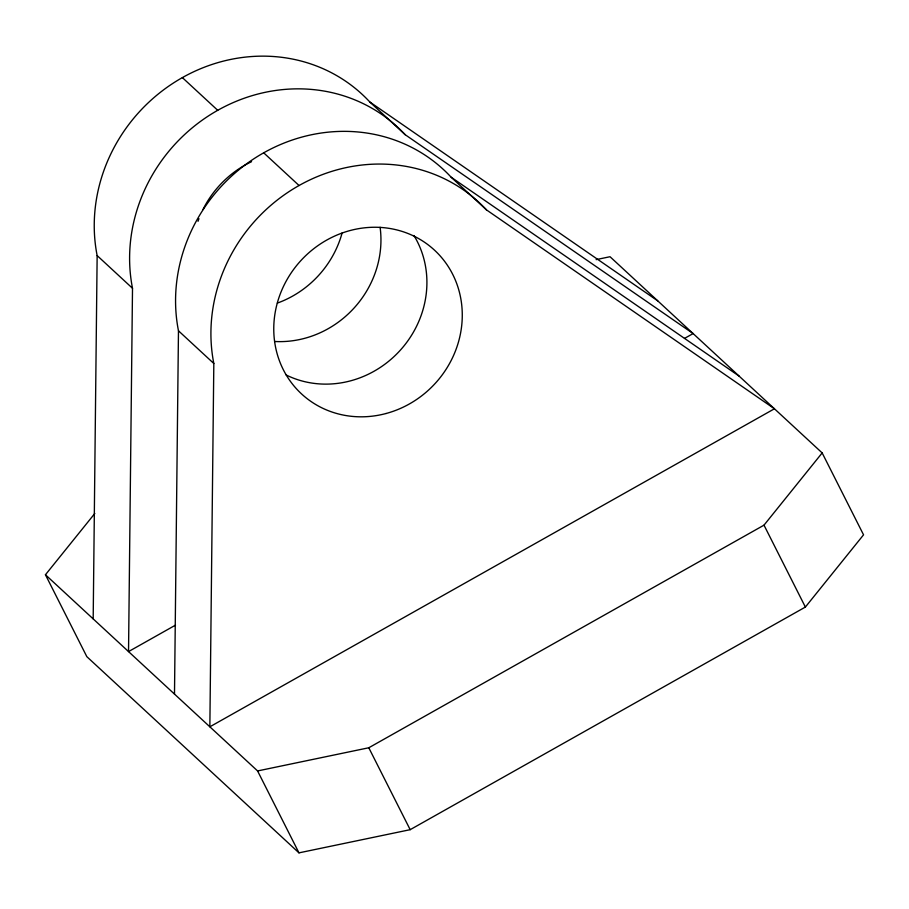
<?xml version="1.0" encoding="UTF-8"?>
<svg xmlns="http://www.w3.org/2000/svg" width="909" height="909" viewBox="0 0 909 909"><rect width="100%" height="100%" fill="white"/><g stroke="black" fill="none" stroke-linecap="round" stroke-linejoin="round"><path stroke-width="1.36" d="M93.184 618.893L97.149 255.588A163.188 151.678 -47.2 0 1 182.368 77.606A163.188 151.678 -47.2 0 1 369.827 102.001L657.764 300.868M684.477 338.432L693.124 333.569L405.175 134.691A163.188 151.678 -47.2 0 0 217.728 110.307A163.188 151.678 -47.2 0 0 132.509 288.289L128.533 651.594L175.482 625.142M174.494 694.101L178.471 330.796A163.188 151.678 -47.2 0 1 263.69 152.814A163.188 151.678 -47.2 0 1 451.148 177.21L739.085 376.076M486.497 209.899A163.188 151.678 -47.2 0 0 299.05 185.516A163.188 151.678 -47.2 0 0 213.82 363.498L209.854 726.802L774.445 408.777L486.497 209.899L451.148 177.21M596.134 259.622L610.03 256.724L822.168 452.921L863.55 534.833L805.374 607.064L410.175 829.678L298.97 852.858L86.832 656.662L45.45 574.749L94.809 513.46M45.45 574.749L257.588 770.946L368.793 747.766L764.003 525.152L822.168 452.921M369.827 102.001L405.175 134.691M182.368 77.606L217.728 110.307M263.69 152.814L299.05 185.516M97.149 255.588L132.509 288.289M178.471 330.796L213.82 363.498M764.003 525.152L805.374 607.064M368.793 747.766L410.175 829.678M257.588 770.946L298.97 852.858M342.102 232.977A97.911 91.014 -47.2 0 1 277.359 303.095M380.098 227.284A97.911 91.014 -47.2 0 1 274.757 341.489M198.003 221.319A97.911 91.014 -47.2 0 1 198.957 218.683M202.934 209.604A97.911 91.014 -47.2 0 1 251.554 161.677M413.925 235.499A97.911 91.014 -47.2 0 1 399.812 350.76A97.911 91.014 -47.2 0 1 286.153 374.974M386.064 413.504A97.911 91.014 -47.2 0 0 439.104 254.759A97.911 91.014 -47.2 0 0 278.87 297.845A97.911 91.014 -47.2 0 0 386.064 413.504"/></g></svg>
